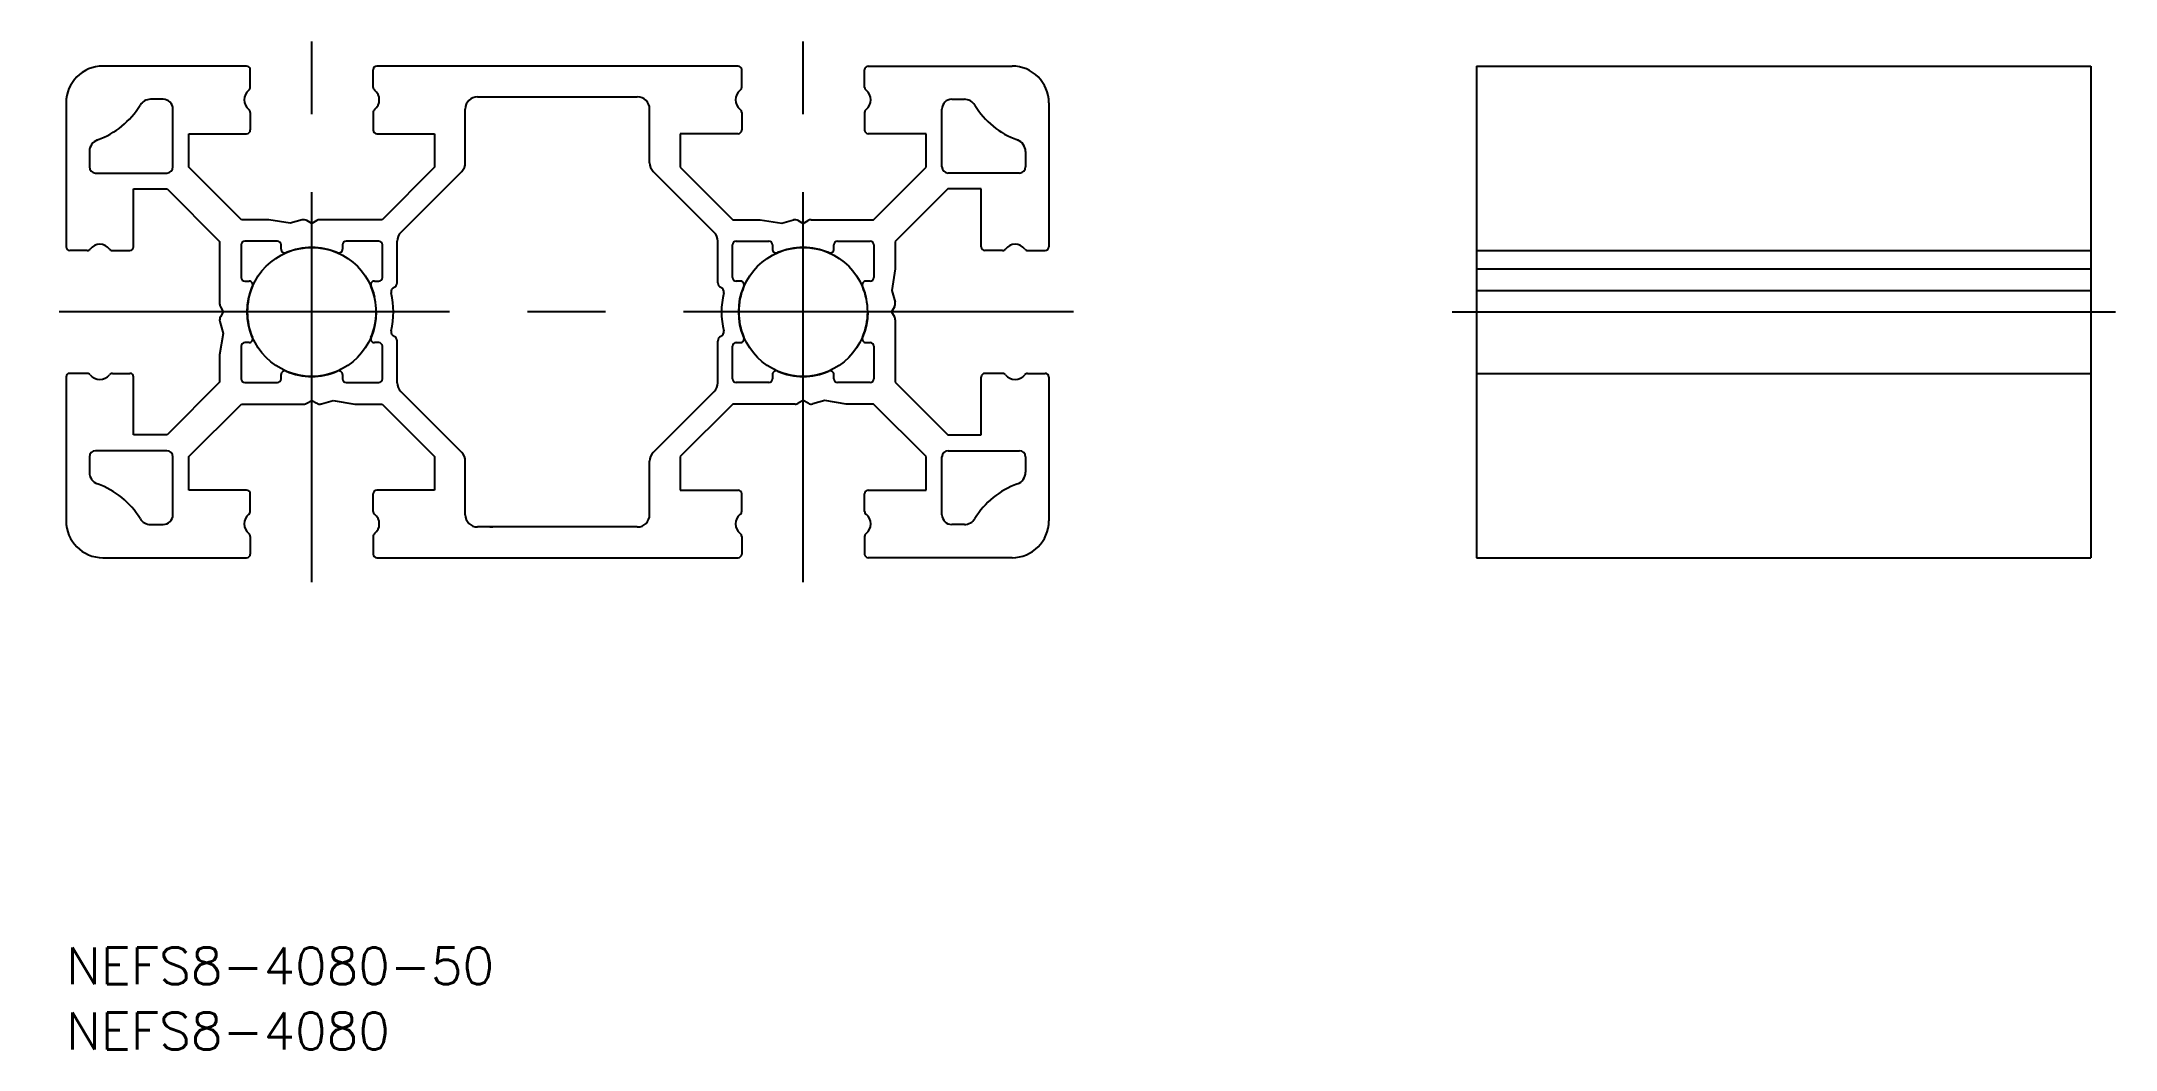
# Model space of a CAD drawing. Extents: x -42 to 127, y -60 to 22.
import ezdxf

# ---------------------------------------------------------------- set-up
doc = ezdxf.new("R2010")
doc.units = 0
doc.linetypes.add('CENTER', pattern=[50.8, 31.75, -6.35, 6.35, -6.35])
doc.linetypes.add('PHANTOM', pattern=[63.5, 31.75, -6.35, 6.35, -6.35, 6.35, -6.35])
doc.layers.get('0').update_dxf_attribs({"linetype": 'CONTINUOUS'})
doc.layers.add('CENTER', color=1, linetype='CENTER')
doc.styles.get("Standard").update_dxf_attribs({"font": 'txt.shx', "height": 3, "bigfont": 'bigfont.shx'})

# ---------------------------------------------------------------- blocks, each defined once
blk = doc.blocks.new('*U20')
at = {"color": 7, "linetype": 'CONTINUOUS'}
blk.add_text('NEFS8-4080-50', height=3, dxfattribs=at).set_placement((-40, -54.71))
blk = doc.blocks.new('*U21')
at = {"color": 7, "linetype": 'CONTINUOUS'}
blk.add_text('NEFS8-4080', height=3, dxfattribs=at).set_placement((-40, -60.01))

msp = doc.modelspace()

# ---------------------------------------------------------------- linework, layer by layer
at = {"color": 7, "linetype": 'CONTINUOUS'}
for p, q in [((-25.3, 20), (-37, 20)), ((-25, 18.27), (-25, 19.7)), ((-15, 18.27), (-15, 19.7)), ((14.7, 20), (-14.7, 20)), ((15, 18.27), (15, 19.7)), ((25, 18.27), (25, 19.7)), ((25.3, 20), (37, 20)), ((74.82, 20), (124.82, 20)), ((74.82, 20), (74.82, -20)), ((124.82, 20), (124.82, -20)), ((-40, 17), (-40, 5.3)), ((-32.1, 17.3), (-33.12, 17.3)), ((-6.5, 17.5), (6.5, 17.5)), ((32.1, 17.3), (33.12, 17.3)), ((40, 17), (40, 5.3)), ((-31.3, 11.8), (-31.3, 16.5)), ((-25, 16.23), (-25, 14.8)), ((-15, 16.23), (-15, 14.8)), ((-7.5, 12.14), (-7.5, 16.5)), ((7.5, 12.14), (7.5, 16.5)), ((15, 16.23), (15, 14.8)), ((25, 16.23), (25, 14.8)), ((31.3, 11.8), (31.3, 16.5)), ((-30, 11.77), (-30, 14.5)), ((-30, 14.5), (-25.3, 14.5)), ((-14.7, 14.5), (-10, 14.5)), ((-10, 14.5), (-10, 11.77)), ((14.7, 14.5), (10, 14.5)), ((10, 14.5), (10, 11.77)), ((30, 14.5), (25.3, 14.5)), ((30, 11.77), (30, 14.5)), ((-38.1, 13.05), (-38.1, 11.8)), ((38.1, 13.05), (38.1, 11.8)), ((-37.6, 11.3), (-31.8, 11.3)), ((-25.73, 7.5), (-30, 11.77)), ((-10, 11.77), (-14.27, 7.5)), ((-12.76, 6.47), (-7.79, 11.43)), ((12.76, 6.47), (7.79, 11.43)), ((10, 11.77), (14.27, 7.5)), ((25.73, 7.5), (30, 11.77)), ((37.6, 11.3), (31.8, 11.3)), ((-34.5, 5.3), (-34.5, 10)), ((-34.5, 10), (-31.77, 10)), ((-31.77, 10), (-27.5, 5.73)), ((31.77, 10), (27.5, 5.73)), ((34.5, 10), (31.77, 10)), ((34.5, 5.3), (34.5, 10)), ((-23.5, 7.5), (-25.73, 7.5)), ((-21.75, 7.22), (-23.5, 7.5)), ((-20.78, 7.48), (-21.75, 7.22)), ((-20, 7.2), (-20.4, 7.43)), ((-19.6, 7.43), (-20, 7.2)), ((-14.27, 7.5), (-19.35, 7.5)), ((14.27, 7.5), (16.5, 7.5)), ((16.5, 7.5), (18.25, 7.22)), ((18.25, 7.22), (19.22, 7.48)), ((19.6, 7.43), (20, 7.2)), ((20, 7.2), (20.4, 7.43)), ((20.65, 7.5), (25.73, 7.5)), ((-27.5, 5.73), (-27.5, 0.65)), ((-25.75, 5.45), (-25.75, 2.8)), ((-22.8, 5.75), (-25.45, 5.75)), ((-22.5, 5.1), (-22.5, 5.45)), ((-17.5, 5.45), (-17.5, 5.1)), ((-14.55, 5.75), (-17.2, 5.75)), ((-14.25, 2.8), (-14.25, 5.45)), ((-13.05, 2.37), (-13.05, 5.76)), ((13.05, 2.37), (13.05, 5.76)), ((14.25, 2.8), (14.25, 5.45)), ((14.55, 5.75), (17.2, 5.75)), ((17.5, 5.45), (17.5, 5.1)), ((22.5, 5.1), (22.5, 5.45)), ((22.8, 5.75), (25.45, 5.75)), ((25.75, 5.45), (25.75, 2.8)), ((27.5, 5.73), (27.5, 3.5)), ((-38.27, 5), (-39.7, 5)), ((-36.23, 5), (-34.8, 5)), ((27.5, 3.5), (27.22, 1.75)), ((36.23, 5), (34.8, 5)), ((38.27, 5), (39.7, 5)), ((74.82, 5), (124.82, 5)), ((74.82, 3.5), (124.82, 3.5)), ((-25.45, 2.5), (-25.1, 2.5)), ((-14.9, 2.5), (-14.55, 2.5)), ((14.9, 2.5), (14.55, 2.5)), ((25.45, 2.5), (25.1, 2.5)), ((27.22, 1.75), (27.48, 0.78)), ((74.82, 1.75), (124.82, 1.75)), ((-27.43, 0.4), (-27.2, 0)), ((-27.2, 0), (-27.43, -0.4)), ((27.43, 0.4), (27.2, 0)), ((27.2, 0), (27.43, -0.4)), ((74.82, 0), (124.82, 0)), ((-27.48, -0.78), (-27.22, -1.75)), ((27.5, -0.65), (27.5, -5.73)), ((-27.22, -1.75), (-27.5, -3.5)), ((-25.75, -2.8), (-25.75, -5.45)), ((-25.1, -2.5), (-25.45, -2.5)), ((-14.55, -2.5), (-14.9, -2.5)), ((-14.25, -5.45), (-14.25, -2.8)), ((-13.05, -5.76), (-13.05, -2.37)), ((13.05, -5.76), (13.05, -2.37)), ((14.25, -5.45), (14.25, -2.8)), ((14.55, -2.5), (14.9, -2.5)), ((25.1, -2.5), (25.45, -2.5)), ((25.75, -2.8), (25.75, -5.45)), ((-38.27, -5), (-39.7, -5)), ((-36.23, -5), (-34.8, -5)), ((-27.5, -3.5), (-27.5, -5.73)), ((36.23, -5), (34.8, -5)), ((38.27, -5), (39.7, -5)), ((74.82, -5), (124.82, -5)), ((-40, -5.3), (-40, -17)), ((-34.5, -10), (-34.5, -5.3)), ((-27.5, -5.73), (-31.77, -10)), ((-25.45, -5.75), (-22.8, -5.75)), ((-22.5, -5.45), (-22.5, -5.1)), ((-17.5, -5.1), (-17.5, -5.45)), ((-17.2, -5.75), (-14.55, -5.75)), ((-7.79, -11.43), (-12.76, -6.47)), ((7.79, -11.43), (12.76, -6.47)), ((17.2, -5.75), (14.55, -5.75)), ((17.5, -5.1), (17.5, -5.45)), ((22.5, -5.45), (22.5, -5.1)), ((25.45, -5.75), (22.8, -5.75)), ((27.5, -5.73), (31.77, -10)), ((34.5, -10), (34.5, -5.3)), ((40, -5.3), (40, -17)), ((-30, -11.77), (-25.73, -7.5)), ((-25.73, -7.5), (-20.65, -7.5)), ((-20.4, -7.43), (-20, -7.2)), ((-20, -7.2), (-19.6, -7.43)), ((-19.22, -7.48), (-18.25, -7.22)), ((-18.25, -7.22), (-16.5, -7.5)), ((-16.5, -7.5), (-14.27, -7.5)), ((-14.27, -7.5), (-10, -11.77)), ((14.27, -7.5), (10, -11.77)), ((19.35, -7.5), (14.27, -7.5)), ((20, -7.2), (19.6, -7.43)), ((20.4, -7.43), (20, -7.2)), ((21.75, -7.22), (20.78, -7.48)), ((23.5, -7.5), (21.75, -7.22)), ((25.73, -7.5), (23.5, -7.5)), ((30, -11.77), (25.73, -7.5)), ((-31.77, -10), (-34.5, -10)), ((31.77, -10), (34.5, -10)), ((-38.1, -11.8), (-38.1, -13.05)), ((-31.8, -11.3), (-37.6, -11.3)), ((-31.3, -16.5), (-31.3, -11.8)), ((-30, -14.5), (-30, -11.77)), ((-10, -11.77), (-10, -14.5)), ((10, -11.77), (10, -14.5)), ((30, -14.5), (30, -11.77)), ((31.3, -16.5), (31.3, -11.8)), ((31.8, -11.3), (37.6, -11.3)), ((38.1, -11.8), (38.1, -13.05)), ((-7.5, -16.5), (-7.5, -12.14)), ((7.5, -16.5), (7.5, -12.14)), ((-25.3, -14.5), (-30, -14.5)), ((-25, -16.23), (-25, -14.8)), ((-15, -16.23), (-15, -14.8)), ((-10, -14.5), (-14.7, -14.5)), ((10, -14.5), (14.7, -14.5)), ((15, -16.23), (15, -14.8)), ((25, -16.23), (25, -14.8)), ((25.3, -14.5), (30, -14.5)), ((-33.12, -17.3), (-32.1, -17.3)), ((-25, -18.27), (-25, -19.7)), ((-15, -18.27), (-15, -19.7)), ((6.5, -17.5), (-6.5, -17.5)), ((-5.5, -17.5), (-5.26, -17.5)), ((15, -18.27), (15, -19.7)), ((25, -18.27), (25, -19.7)), ((33.12, -17.3), (32.1, -17.3)), ((-37, -20), (-25.3, -20)), ((-14.7, -20), (14.7, -20)), ((-5.5, -20), (-5.26, -20)), ((37, -20), (25.3, -20)), ((74.82, -20), (124.82, -20))]:
    msp.add_line(p, q, dxfattribs=at)
at = {"color": 3, "linetype": 'PHANTOM'}
for centre in [(-20, 0), (20, 0)]:
    msp.add_circle(centre, 5.25, dxfattribs=at)
at = {"color": 7, "linetype": 'CONTINUOUS'}
for centre, radius, start, end in [((-37, 17), 3, 90, 180), ((-25.3, 19.7), 0.3, 0, 90), ((-14.7, 19.7), 0.3, 90, 180), ((14.7, 19.7), 0.3, 0, 90), ((25.3, 19.7), 0.3, 90, 180), ((37, 17), 3, 0, 90), ((-33.12, 16.3), 1, 90, 148.7026), ((-32.1, 16.5), 0.8, 0, 90), ((-24.5, 17.25), 1, 127.9799, 232.0201), ((-25.3, 18.27), 0.3, 307.9799, 0), ((-14.7, 18.27), 0.3, 180, 232.0201), ((-15.5, 17.25), 1, 307.9799, 52.0201), ((-6.5, 16.5), 1, 90, 180), ((6.5, 16.5), 1, 0, 90), ((15.5, 17.25), 1, 127.9799, 232.0201), ((14.7, 18.27), 0.3, 307.9799, 0), ((25.3, 18.27), 0.3, 180, 232.0201), ((24.5, 17.25), 1, 307.9799, 52.0201), ((32.1, 16.5), 0.8, 90, 180), ((33.12, 16.3), 1, 31.2974, 90), ((-39.7, 20.3), 6.7, 289.7345, 328.7026), ((-25.3, 16.23), 0.3, 0, 52.0201), ((-14.7, 16.23), 0.3, 127.9799, 180), ((14.7, 16.23), 0.3, 0, 52.0201), ((25.3, 16.23), 0.3, 127.9799, 180), ((39.7, 20.3), 6.7, 211.2974, 250.2655), ((-37.1, 13.05), 1, 109.7345, 180), ((-25.3, 14.8), 0.3, 270, 0), ((-14.7, 14.8), 0.3, 180, 270), ((14.7, 14.8), 0.3, 270, 0), ((25.3, 14.8), 0.3, 180, 270), ((37.1, 13.05), 1, 0, 70.2655), ((-8.5, 12.14), 1, 315, 0), ((8.5, 12.14), 1, 180, 225), ((-37.6, 11.8), 0.5, 180, 270), ((-31.8, 11.8), 0.5, 270, 0), ((31.8, 11.8), 0.5, 180, 270), ((37.6, 11.8), 0.5, 270, 0), ((-20.65, 7), 0.5, 60, 105), ((-19.35, 7), 0.5, 89.9531, 120), ((19.35, 7), 0.5, 60, 105), ((20.65, 7), 0.5, 89.9531, 120), ((-39.7, 5.3), 0.3, 180, 270), ((-38.27, 5.3), 0.3, 270, 322.0201), ((-37.25, 4.5), 1, 37.9799, 142.0201), ((-36.23, 5.3), 0.3, 217.9799, 270), ((-34.8, 5.3), 0.3, 270, 0), ((-25.45, 5.45), 0.3, 90, 180), ((-22.8, 5.45), 0.3, 0, 90), ((-22.2, 5.1), 0.3, 180, 293.3531), ((-20, 0), 5.25, 66.6469, 113.3531), ((-17.8, 5.1), 0.3, 246.6469, 0), ((-17.2, 5.45), 0.3, 90, 180), ((-14.55, 5.45), 0.3, 0, 90), ((-12.05, 5.76), 1, 135, 180), ((12.05, 5.76), 1, 0, 45), ((14.55, 5.45), 0.3, 90, 180), ((17.2, 5.45), 0.3, 0, 90), ((17.8, 5.1), 0.3, 180, 293.3531), ((20, 0), 5.25, 66.6469, 113.3531), ((22.2, 5.1), 0.3, 246.6469, 0), ((22.8, 5.45), 0.3, 90, 180), ((25.45, 5.45), 0.3, 0, 90), ((34.8, 5.3), 0.3, 180, 270), ((36.23, 5.3), 0.3, 270, 322.0201), ((37.25, 4.5), 1, 37.9799, 142.0201), ((38.27, 5.3), 0.3, 217.9799, 270), ((39.7, 5.3), 0.3, 270, 0), ((-25.45, 2.8), 0.3, 180, 270), ((-20, 0), 5.25, 156.6469, 203.3531), ((-25.1, 2.2), 0.3, 336.6469, 90), ((-14.9, 2.2), 0.3, 90, 203.3531), ((-20, 0), 5.25, 336.6469, 23.3531), ((-14.55, 2.8), 0.3, 270, 0), ((-13.14, 1.63), 0.4, 112.7015, 193.3763), ((-13.45, 2.37), 0.4, 292.7015, 0), ((13.45, 2.37), 0.4, 180, 247.2985), ((13.14, 1.63), 0.4, 346.6237, 67.2985), ((14.55, 2.8), 0.3, 180, 270), ((20, 0), 5.25, 156.6469, 203.3531), ((14.9, 2.2), 0.3, 336.6469, 90), ((25.1, 2.2), 0.3, 90, 203.3531), ((20, 0), 5.25, 336.6469, 23.3531), ((25.45, 2.8), 0.3, 270, 0), ((-27, 0.65), 0.5, 179.9558, 210), ((-20, 0), 6.65, 346.6237, 13.3763), ((20, 0), 6.65, 166.6237, 193.3763), ((27, 0.65), 0.5, 330, 15), ((-27, -0.65), 0.5, 150, 195), ((-13.14, -1.63), 0.4, 166.6237, 247.2985), ((13.14, -1.63), 0.4, 292.7015, 13.3763), ((27, -0.65), 0.5, 359.9558, 30), ((-25.45, -2.8), 0.3, 90, 180), ((-25.1, -2.2), 0.3, 270, 23.3531), ((-14.9, -2.2), 0.3, 156.6469, 270), ((-14.55, -2.8), 0.3, 0, 90), ((-13.45, -2.37), 0.4, 0, 67.2985), ((13.45, -2.37), 0.4, 112.7015, 180), ((14.55, -2.8), 0.3, 90, 180), ((14.9, -2.2), 0.3, 270, 23.3531), ((25.1, -2.2), 0.3, 156.6469, 270), ((25.45, -2.8), 0.3, 0, 90), ((-39.7, -5.3), 0.3, 90, 180), ((-38.27, -5.3), 0.3, 37.9799, 90), ((-36.23, -5.3), 0.3, 90, 142.0201), ((-34.8, -5.3), 0.3, 0, 90), ((-22.2, -5.1), 0.3, 66.6469, 180), ((-20, 0), 5.25, 246.6469, 293.3531), ((-17.8, -5.1), 0.3, 0, 113.3531), ((17.8, -5.1), 0.3, 66.6469, 180), ((20, 0), 5.25, 246.6469, 293.3531), ((22.2, -5.1), 0.3, 0, 113.3531), ((34.8, -5.3), 0.3, 90, 180), ((36.23, -5.3), 0.3, 37.9799, 90), ((38.27, -5.3), 0.3, 90, 142.0201), ((39.7, -5.3), 0.3, 0, 90), ((-37.25, -4.5), 1, 217.9799, 322.0201), ((-25.45, -5.45), 0.3, 180, 270), ((-22.8, -5.45), 0.3, 270, 0), ((-17.2, -5.45), 0.3, 180, 270), ((-14.55, -5.45), 0.3, 270, 0), ((-12.05, -5.76), 1, 180, 225), ((12.05, -5.76), 1, 315, 0), ((14.55, -5.45), 0.3, 180, 270), ((17.2, -5.45), 0.3, 270, 0), ((22.8, -5.45), 0.3, 180, 270), ((25.45, -5.45), 0.3, 270, 0), ((37.25, -4.5), 1, 217.9799, 322.0201), ((-20.65, -7), 0.5, 269.9531, 300), ((-19.35, -7), 0.5, 240, 285), ((19.35, -7), 0.5, 269.9531, 300), ((20.65, -7), 0.5, 240, 285), ((-37.6, -11.8), 0.5, 90, 180), ((-31.8, -11.8), 0.5, 0, 90), ((-8.5, -12.14), 1, 0, 45), ((8.5, -12.14), 1, 135, 180), ((31.8, -11.8), 0.5, 90, 180), ((37.6, -11.8), 0.5, 0, 90), ((-37.1, -13.05), 1, 180, 250.2655), ((37.1, -13.05), 1, 289.7345, 0), ((-39.7, -20.3), 6.7, 31.2974, 70.2655), ((-25.3, -14.8), 0.3, 0, 90), ((-14.7, -14.8), 0.3, 90, 180), ((14.7, -14.8), 0.3, 0, 90), ((25.3, -14.8), 0.3, 90, 180), ((39.7, -20.3), 6.7, 109.7345, 148.7026), ((-33.12, -16.3), 1, 211.2974, 270), ((-32.1, -16.5), 0.8, 270, 0), ((-24.5, -17.25), 1, 127.9799, 232.0201), ((-25.3, -16.23), 0.3, 307.9799, 0), ((-14.7, -16.23), 0.3, 180, 232.0201), ((-15.5, -17.25), 1, 307.9799, 52.0201), ((-6.5, -16.5), 1, 180, 270), ((6.5, -16.5), 1, 270, 0), ((15.5, -17.25), 1, 127.9799, 232.0201), ((14.7, -16.23), 0.3, 307.9799, 0), ((25.3, -16.23), 0.3, 180, 232.0201), ((24.5, -17.25), 1, 307.9799, 52.0201), ((32.1, -16.5), 0.8, 180, 270), ((33.12, -16.3), 1, 270, 328.7026), ((-37, -17), 3, 180, 270), ((-25.3, -18.27), 0.3, 0, 52.0201), ((-14.7, -18.27), 0.3, 127.9799, 180), ((14.7, -18.27), 0.3, 0, 52.0201), ((25.3, -18.27), 0.3, 127.9799, 180), ((37, -17), 3, 270, 0), ((-25.3, -19.7), 0.3, 270, 0), ((-14.7, -19.7), 0.3, 180, 270), ((14.7, -19.7), 0.3, 270, 0), ((25.3, -19.7), 0.3, 180, 270)]:
    msp.add_arc(centre, radius, start, end, dxfattribs=at)
at = {"layer": 'CENTER', "color": 1, "linetype": 'CENTER'}
for p, q in [((-20, -22), (-20, 22)), ((20, -22), (20, 22)), ((42, 0), (-42, 0)), ((72.82, 0), (126.82, 0))]:
    msp.add_line(p, q, dxfattribs=at)

# ---------------------------------------------------------------- block references
at = {"color": 7, "linetype": 'CONTINUOUS'}
for name in ['*U20', '*U21']:
    msp.add_blockref(name, (0, 0), dxfattribs=at)

doc.saveas('drawing.dxf')
